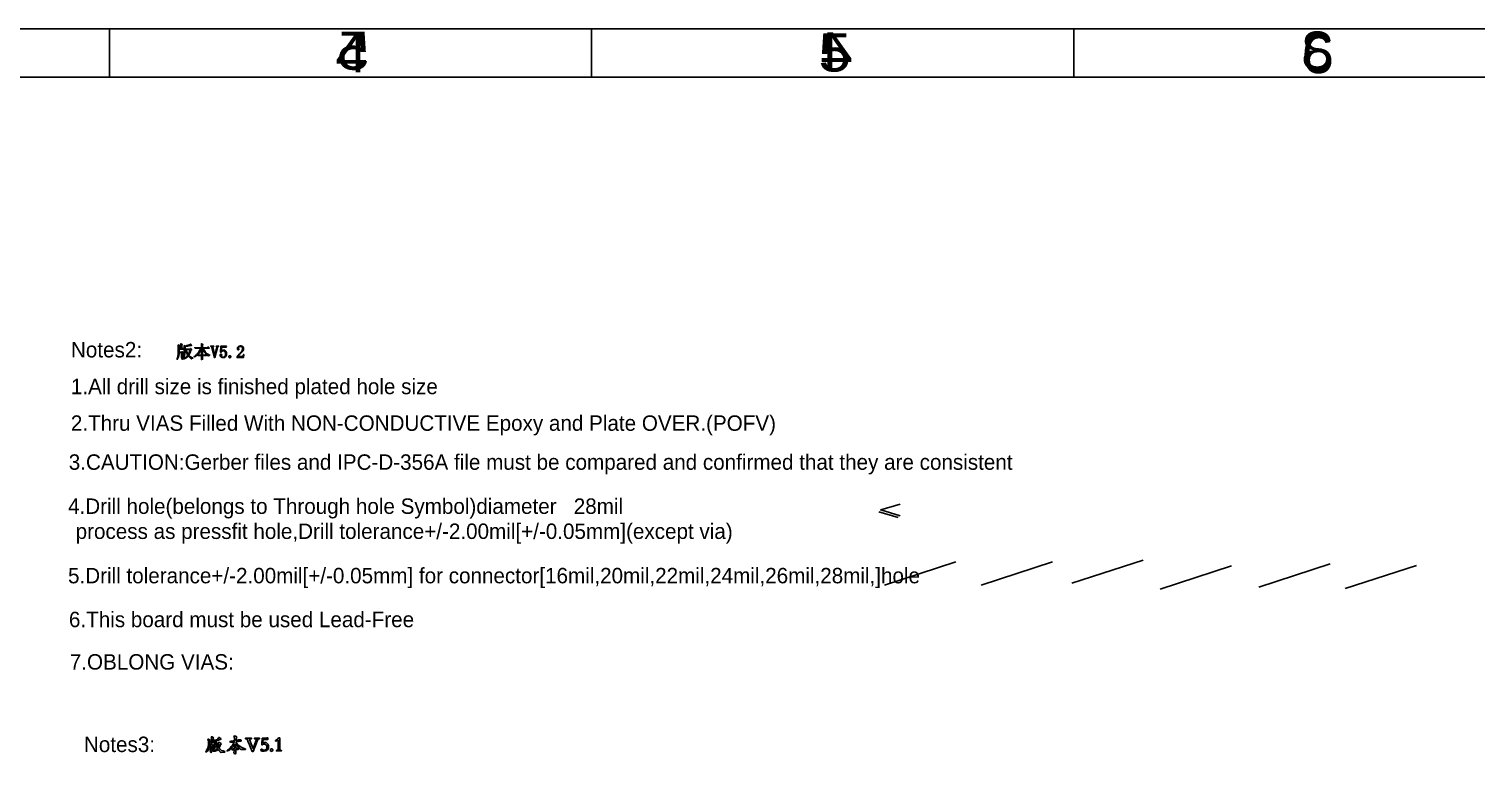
# Model space of a CAD drawing. Extents: x -61 to 349, y -42 to 245.
# Drawn here: x 85.5 to 235.6, y 168.4 to 244.8 of the extents above; entities that cross this region are included whole.
import ezdxf

# ---------------------------------------------------------------- set-up
doc = ezdxf.new("R2010")
doc.units = 0
doc.layers.add('BOARD_GEOMETRY_DIMENSION', color=2, linetype='CONTINUOUS')
doc.layers.add('BOARD_GEOMETRY_SILKSCREEN_B', color=1, linetype='CONTINUOUS')

msp = doc.modelspace()

# ---------------------------------------------------------------- linework, layer by layer
at = {"layer": 'BOARD_GEOMETRY_DIMENSION'}
for points in [[(-61.1124, -42.1894), (-61.1124, 244.810534), (348.887542, 244.810534), (348.887542, -42.1894)], [(101.287834, 211.62772), (101.10724, 211.62772), (101.10724, 211.926424), (101.162866, 211.975192), (101.009958, 212.051392), (101.011228, 212.021674), (101.012498, 211.988146), (101.013768, 211.950554), (101.015038, 211.909152), (101.016054, 211.86394), (101.01707, 211.814664), (101.018086, 211.761832), (101.018848, 211.704682), (101.01961, 211.643976), (101.020372, 211.579206), (101.02088, 211.513674), (101.020626, 211.450682), (101.019864, 211.389722), (101.018594, 211.331302), (101.016816, 211.275422), (101.01453, 211.221574), (101.011736, 211.170266), (101.00818, 211.121244), (101.004116, 211.074762), (100.999544, 211.030566), (100.993956, 210.987132), (100.987098, 210.942682), (100.97897, 210.89747), (100.969572, 210.851496), (100.95865, 210.80476), (100.946712, 210.757262), (100.93325, 210.708748), (100.918518, 210.659472), (100.902262, 210.60918), (100.88499, 210.558126), (100.912676, 210.54441), (100.94722, 210.60156), (100.978208, 210.661504), (101.006148, 210.72475), (101.030532, 210.791044), (101.051614, 210.860386), (101.069394, 210.932776), (101.083872, 211.008214), (101.095048, 211.0867), (101.102668, 211.168234), (101.10724, 211.252816), (101.357176, 211.252816), (101.357176, 210.669378), (101.454458, 210.717892), (101.453188, 210.746594), (101.451918, 210.779868), (101.450902, 210.817714), (101.449886, 210.860132), (101.449124, 210.907122), (101.448616, 210.958938), (101.448108, 211.015072), (101.447854, 211.075778), (101.4476, 211.141056), (101.4476, 211.21116), (101.510084, 211.252816), (101.412802, 211.350098), (101.350318, 211.287614), (101.10724, 211.287614), (101.10724, 211.593176), (101.607366, 211.593176), (101.502972, 211.697316), (101.43363, 211.62772), (101.371146, 211.62772), (101.371146, 212.051392), (101.426772, 212.10016), (101.280722, 212.169502), (101.282246, 212.138006), (101.283262, 212.101176), (101.284278, 212.05952), (101.285294, 212.012784), (101.286056, 211.961222), (101.286564, 211.90458), (101.287072, 211.842858), (101.28758, 211.776056), (101.28758, 211.704428)], [(102.3366, 211.544408), (102.4128, 211.579206), (102.30866, 211.690204), (102.239318, 211.620862), (101.732334, 211.620862), (101.732334, 211.891626), (101.817424, 211.906358), (101.895402, 211.919566), (101.96576, 211.931758), (102.029006, 211.942426), (102.084632, 211.95157), (102.133146, 211.959698), (102.174294, 211.966302), (102.207822, 211.971636), (102.234238, 211.9757), (102.253288, 211.978494), (102.268274, 211.980526), (102.28326, 211.982304), (102.297738, 211.983828), (102.311962, 211.985098), (102.326186, 211.986368), (102.339902, 211.987384), (102.353364, 211.988146), (102.366572, 211.988654), (102.379526, 211.988908), (102.391972, 211.988908), (102.294944, 212.127846), (102.26802, 212.107272), (102.234492, 212.086698), (102.194614, 212.066632), (102.148132, 212.04682), (102.095046, 212.027262), (102.03561, 212.007958), (101.96957, 211.988908), (101.896926, 211.970112), (101.817932, 211.95157), (101.732334, 211.933282), (101.635052, 211.98205), (101.636322, 211.93506), (101.637592, 211.888324), (101.638608, 211.841842), (101.63937, 211.795868), (101.640132, 211.750148), (101.640894, 211.704936), (101.641402, 211.659978), (101.641656, 211.615274), (101.64191, 211.571078), (101.64191, 211.527136), (101.641402, 211.48294), (101.640132, 211.437728), (101.637592, 211.391754), (101.63429, 211.344764), (101.629718, 211.297012), (101.624384, 211.248244), (101.618034, 211.198714), (101.610922, 211.148168), (101.60254, 211.09686), (101.593396, 211.044282), (101.582728, 210.992212), (101.570028, 210.940904), (101.55555, 210.890358), (101.538786, 210.841082), (101.520498, 210.792568), (101.499924, 210.745324), (101.477572, 210.698842), (101.453442, 210.653122), (101.427026, 210.608672), (101.398832, 210.565238), (101.41966, 210.54441), (101.479096, 210.612228), (101.532182, 210.688174), (101.579172, 210.772248), (101.619812, 210.86445), (101.654102, 210.964526), (101.682296, 211.07273), (101.70414, 211.189062), (101.719888, 211.313268), (101.729032, 211.445602), (101.732334, 211.586064), (101.815646, 211.586064), (101.82606, 211.508848), (101.838506, 211.435188), (101.852222, 211.365592), (101.867716, 211.299552), (101.884988, 211.237068), (101.904038, 211.178648), (101.924612, 211.123784), (101.94671, 211.07273), (101.970586, 211.025486), (101.99624, 210.981798), (101.95814, 210.93557), (101.919024, 210.89112), (101.878638, 210.848448), (101.837236, 210.807554), (101.794818, 210.768438), (101.75113, 210.7311), (101.706426, 210.69554), (101.660706, 210.661758), (101.613716, 210.630008), (101.565456, 210.599782), (101.572568, 210.572096), (101.627432, 210.595464), (101.680518, 210.621372), (101.732334, 210.649312), (101.782626, 210.680046), (101.83114, 210.712812), (101.878384, 210.747864), (101.924104, 210.785456), (101.968046, 210.825588), (102.010718, 210.867752), (102.051866, 210.912456), (102.08387, 210.873086), (102.115874, 210.835494), (102.148132, 210.79968), (102.180644, 210.765644), (102.213156, 210.73364), (102.245922, 210.70316), (102.278688, 210.674712), (102.311708, 210.648042), (102.344982, 210.62315), (102.378256, 210.599782), (102.389686, 210.61553), (102.401624, 210.629246), (102.41407, 210.641184), (102.427024, 210.65109), (102.44074, 210.658964), (102.454964, 210.664806), (102.469696, 210.66887), (102.484936, 210.670902), (102.500684, 210.671156), (102.517194, 210.669378), (102.517194, 210.697064), (102.471728, 210.713828), (102.427024, 210.732878), (102.383336, 210.754976), (102.34041, 210.77936), (102.298246, 210.806538), (102.257098, 210.836256), (102.216712, 210.868768), (102.177088, 210.90382), (102.138226, 210.941666), (102.10038, 210.981798), (102.127812, 211.020152), (102.154228, 211.062316), (102.179882, 211.10829), (102.204774, 211.158582), (102.228904, 211.212938), (102.252018, 211.271104), (102.27437, 211.333334), (102.29596, 211.399628), (102.316534, 211.469986)], [(103.531162, 210.954112), (103.947722, 210.954112), (103.829866, 211.072222), (103.7463, 210.98891), (103.531162, 210.98891), (103.531162, 211.725002), (103.565706, 211.725002), (103.59644, 211.622894), (103.632762, 211.525104), (103.674672, 211.431378), (103.722424, 211.341716), (103.776018, 211.256118), (103.834946, 211.175092), (103.899716, 211.097876), (103.970328, 211.024978), (104.046528, 210.956144), (104.128316, 210.891628), (104.13873, 210.906106), (104.15016, 210.91906), (104.162606, 210.93049), (104.176068, 210.940396), (104.1908, 210.949032), (104.206802, 210.95589), (104.223566, 210.961224), (104.241854, 210.965034), (104.260904, 210.96732), (104.281224, 210.968082), (104.281224, 210.98891), (104.191816, 211.026248), (104.107234, 211.071714), (104.027478, 211.125054), (103.952294, 211.186776), (103.881936, 211.256118), (103.81615, 211.333842), (103.75519, 211.419694), (103.698802, 211.51342), (103.64724, 211.615274), (103.600504, 211.725002), (104.239568, 211.725002), (104.107488, 211.857082), (104.010206, 211.7598), (103.531162, 211.7598), (103.531162, 212.044534), (103.579676, 212.10016), (103.41991, 212.169502), (103.42118, 212.12556), (103.42245, 212.082126), (103.423466, 212.0392), (103.424482, 211.99729), (103.425244, 211.955888), (103.425752, 211.915248), (103.42626, 211.87537), (103.426768, 211.836254), (103.426768, 211.797646), (103.427022, 211.7598), (102.725474, 211.7598), (102.7811, 211.704174), (102.793546, 211.708238), (102.8065, 211.711794), (102.819708, 211.714842), (102.83317, 211.717636), (102.846886, 211.719922), (102.86111, 211.7217), (102.875334, 211.723224), (102.889812, 211.72424), (102.904798, 211.724748), (102.919784, 211.725002), (103.364284, 211.725002), (103.313738, 211.610956), (103.25862, 211.502498), (103.199184, 211.399374), (103.13543, 211.301584), (103.067612, 211.209382), (102.995222, 211.122514), (102.918514, 211.04098), (102.837742, 210.965034), (102.752398, 210.894422), (102.66299, 210.829144), (102.669848, 210.801204), (102.766114, 210.85556), (102.858062, 210.915504), (102.945184, 210.981036), (103.027734, 211.05241), (103.105712, 211.129372), (103.179118, 211.212176), (103.247952, 211.300568), (103.312214, 211.394802), (103.371904, 211.494624), (103.427022, 211.600034), (103.427022, 210.98891), (103.017066, 210.98891), (103.072692, 210.933284), (103.135176, 210.954112), (103.427022, 210.954112), (103.426768, 210.927188), (103.426768, 210.896962), (103.42626, 210.862926), (103.425752, 210.825334), (103.425244, 210.783932), (103.424482, 210.738974), (103.423466, 210.690714), (103.42245, 210.638644), (103.42118, 210.582764), (103.41991, 210.523582), (103.53802, 210.565238), (103.53675, 210.592924), (103.53548, 210.622896), (103.534464, 210.655662), (103.533702, 210.690714), (103.53294, 210.728306), (103.532178, 210.768438), (103.53167, 210.81111), (103.531416, 210.856322), (103.531162, 210.904074)], [(104.954832, 211.884768), (104.954832, 211.926424), (105.205022, 211.926424), (105.205022, 211.884768), (105.177082, 211.884768), (105.171494, 211.884514), (105.16616, 211.884006), (105.160826, 211.88299), (105.155492, 211.881466), (105.150158, 211.879688), (105.145078, 211.877402), (105.139998, 211.874608), (105.134918, 211.87156), (105.129838, 211.868004), (105.125012, 211.86394), (105.120186, 211.859368), (105.115868, 211.854288), (105.111296, 211.848446), (105.107232, 211.841842), (105.103422, 211.834476), (105.099612, 211.826348), (105.096056, 211.817712), (105.092754, 211.808314), (105.089706, 211.798408), (105.086912, 211.787486), (104.802178, 210.73872), (104.760522, 210.73872), (104.503474, 211.787486), (104.50195, 211.797138), (104.500172, 211.806028), (104.498394, 211.814664), (104.496108, 211.822538), (104.493822, 211.830158), (104.491282, 211.83727), (104.488488, 211.84362), (104.485694, 211.849716), (104.482392, 211.855304), (104.47909, 211.860384), (104.475534, 211.86521), (104.47147, 211.869274), (104.467152, 211.87283), (104.46258, 211.876132), (104.4575, 211.878672), (104.452166, 211.880958), (104.446324, 211.882482), (104.440228, 211.883752), (104.433878, 211.884514), (104.42702, 211.884768), (104.392222, 211.884768), (104.392222, 211.926424), (104.690926, 211.926424), (104.690926, 211.884768), (104.66324, 211.884768), (104.656382, 211.884514), (104.650286, 211.884006), (104.644444, 211.88299), (104.639364, 211.881466), (104.634538, 211.879688), (104.63022, 211.877402), (104.62641, 211.874608), (104.623108, 211.87156), (104.620314, 211.868004), (104.618028, 211.86394), (104.61625, 211.859622), (104.614472, 211.85505), (104.613456, 211.850224), (104.61244, 211.845144), (104.611932, 211.839556), (104.611678, 211.833968), (104.611932, 211.827872), (104.61244, 211.821776), (104.613456, 211.815172), (104.614472, 211.808314), (104.809036, 210.995768), (104.823006, 210.995768), (105.031286, 211.787486), (105.033826, 211.797138), (105.035604, 211.806028), (105.037128, 211.814664), (105.03789, 211.822538), (105.038144, 211.830158), (105.03789, 211.83727), (105.037128, 211.84362), (105.035604, 211.849716), (105.033826, 211.855304), (105.031286, 211.860384), (105.028238, 211.86521), (105.024682, 211.869274), (105.020364, 211.87283), (105.015792, 211.876132), (105.010458, 211.878672), (105.004616, 211.880958), (104.998266, 211.882482), (104.991408, 211.883752), (104.983788, 211.884514), (104.97566, 211.884768)], [(105.732834, 211.502752), (105.758742, 211.501736), (105.783634, 211.498688), (105.80751, 211.493862), (105.830624, 211.48675), (105.852468, 211.477606), (105.87355, 211.46643), (105.893616, 211.453476), (105.912666, 211.438236), (105.930954, 211.421218), (105.947972, 211.402168), (105.963974, 211.38134), (105.978198, 211.359242), (105.990644, 211.33562), (106.001312, 211.310982), (106.010456, 211.28482), (106.018076, 211.257388), (106.023918, 211.228686), (106.027982, 211.198714), (106.030522, 211.167472), (106.031284, 211.134706), (106.030522, 211.097876), (106.027982, 211.062824), (106.023664, 211.029042), (106.017568, 210.996784), (106.009694, 210.966304), (106.000042, 210.937094), (105.988866, 210.909662), (105.975912, 210.8835), (105.96118, 210.859116), (105.94467, 210.836002), (105.926382, 210.81492), (105.906062, 210.796124), (105.883964, 210.77936), (105.860088, 210.764882), (105.834434, 210.75269), (105.806748, 210.742784), (105.77703, 210.73491), (105.745788, 210.729322), (105.71226, 210.72602), (105.677208, 210.725004), (105.65257, 210.725766), (105.628186, 210.727798), (105.604564, 210.731608), (105.581704, 210.736688), (105.559098, 210.743038), (105.537254, 210.751166), (105.515664, 210.760564), (105.494836, 210.771486), (105.47477, 210.783932), (105.454958, 210.797902), (105.436416, 210.812634), (105.419906, 210.828382), (105.405428, 210.844384), (105.392728, 210.861148), (105.38206, 210.878674), (105.37317, 210.896708), (105.366566, 210.91525), (105.361486, 210.934554), (105.358692, 210.954366), (105.357676, 210.97494), (105.35793, 210.983068), (105.358692, 210.991196), (105.359962, 210.99907), (105.361486, 211.00669), (105.363772, 211.014056), (105.366566, 211.021168), (105.369614, 211.02828), (105.37317, 211.034884), (105.377488, 211.041488), (105.38206, 211.047838), (105.38714, 211.053934), (105.392474, 211.059014), (105.398062, 211.06384), (105.404158, 211.067904), (105.410762, 211.071206), (105.417366, 211.074254), (105.424478, 211.076286), (105.432098, 211.07781), (105.439718, 211.078826), (105.4481, 211.07908), (105.455974, 211.078826), (105.463594, 211.078064), (105.470452, 211.07654), (105.476802, 211.074762), (105.482644, 211.072222), (105.487978, 211.069174), (105.492804, 211.065618), (105.496868, 211.0613), (105.500424, 211.056728), (105.503472, 211.051394), (105.506266, 211.045806), (105.508552, 211.040472), (105.510584, 211.035392), (105.512362, 211.030312), (105.513886, 211.025232), (105.515156, 211.020406), (105.516172, 211.015834), (105.516934, 211.011262), (105.517442, 211.006944), (105.517442, 211.002626), (105.517188, 210.994498), (105.51668, 210.986878), (105.515664, 210.979258), (105.51414, 210.972146), (105.512362, 210.965288), (105.510076, 210.958938), (105.507282, 210.952842), (105.504234, 210.947254), (105.500678, 210.941666), (105.496614, 210.93684), (105.49255, 210.93176), (105.489248, 210.926934), (105.485946, 210.921854), (105.483406, 210.916774), (105.48112, 210.911694), (105.479088, 210.90636), (105.477564, 210.901026), (105.476548, 210.895692), (105.47604, 210.890104), (105.475786, 210.88477), (105.476548, 210.873848), (105.478326, 210.863434), (105.481628, 210.853782), (105.486454, 210.844638), (105.492296, 210.836002), (105.499662, 210.827874), (105.508044, 210.820508), (105.51795, 210.81365), (105.529126, 210.807046), (105.541826, 210.801204), (105.555034, 210.796124), (105.568496, 210.791298), (105.582212, 210.787234), (105.596182, 210.783424), (105.610406, 210.780376), (105.62463, 210.77809), (105.639362, 210.776058), (105.654094, 210.774534), (105.66908, 210.773772), (105.684066, 210.773518), (105.70591, 210.774534), (105.726484, 210.777074), (105.746042, 210.781646), (105.764584, 210.787996), (105.782364, 210.796124), (105.79862, 210.80603), (105.814114, 210.817714), (105.828592, 210.83143), (105.842054, 210.84667), (105.854246, 210.863942), (105.865422, 210.882738), (105.875582, 210.903058), (105.884472, 210.924902), (105.892092, 210.94827), (105.898696, 210.973162), (105.903776, 210.999578), (105.908094, 211.027772), (105.910888, 211.057236), (105.912666, 211.088224), (105.913428, 211.120736), (105.91292, 211.148168), (105.911142, 211.17433), (105.908602, 211.199476), (105.905046, 211.223606), (105.90022, 211.24672), (105.894632, 211.268818), (105.887774, 211.289646), (105.8799, 211.309712), (105.871264, 211.328762), (105.861358, 211.346542), (105.850436, 211.363052), (105.838244, 211.377784), (105.82529, 211.390738), (105.81132, 211.402168), (105.79608, 211.411566), (105.780078, 211.41944), (105.762806, 211.425536), (105.744518, 211.429854), (105.725214, 211.432394), (105.704894, 211.43341), (105.689908, 211.433156), (105.675176, 211.43214), (105.660952, 211.43087), (105.647236, 211.428838), (105.633774, 211.426298), (105.62082, 211.42325), (105.60812, 211.419694), (105.596182, 211.41563), (105.584244, 211.410804), (105.573068, 211.40547), (105.561892, 211.399374), (105.55097, 211.392008), (105.540302, 211.383372), (105.529634, 211.373466), (105.51922, 211.362036), (105.508806, 211.349844), (105.498646, 211.336128), (105.488486, 211.321142), (105.47858, 211.304886), (105.468928, 211.287614), (105.406444, 211.294472), (105.440988, 211.926424), (106.010456, 211.926424), (105.989628, 211.822284), (105.489756, 211.822284), (105.461816, 211.363814), (105.475786, 211.38261), (105.489502, 211.399628), (105.503218, 211.415376), (105.516934, 211.429346), (105.530396, 211.442046), (105.544112, 211.452968), (105.55732, 211.46262), (105.570782, 211.470494), (105.58399, 211.477098), (105.597452, 211.481924), (105.61066, 211.485988), (105.623868, 211.489544), (105.63733, 211.492592), (105.650792, 211.495386), (105.664254, 211.497672), (105.677716, 211.49945), (105.691432, 211.500974), (105.705148, 211.50199), (105.718864, 211.502498)], [(107.677458, 211.634832), (107.67695, 211.659216), (107.675172, 211.68233), (107.672378, 211.704428), (107.668568, 211.725256), (107.663488, 211.745068), (107.657392, 211.76361), (107.65028, 211.780882), (107.641898, 211.796884), (107.6325, 211.81187), (107.621832, 211.82584), (107.610148, 211.838286), (107.597448, 211.849462), (107.583478, 211.859368), (107.568492, 211.868004), (107.55249, 211.875116), (107.535218, 211.881212), (107.51693, 211.885784), (107.497372, 211.889086), (107.476798, 211.891118), (107.455208, 211.891626), (107.438698, 211.891372), (107.42295, 211.889848), (107.407456, 211.887562), (107.39247, 211.884514), (107.377992, 211.88045), (107.364022, 211.87537), (107.350306, 211.869528), (107.337352, 211.862924), (107.324906, 211.85505), (107.312714, 211.846668), (107.301538, 211.83727), (107.291632, 211.827618), (107.282742, 211.817204), (107.275122, 211.806536), (107.268518, 211.79536), (107.263184, 211.783676), (107.25912, 211.771484), (107.256072, 211.758784), (107.254294, 211.745576), (107.253786, 211.732114), (107.25404, 211.723732), (107.254802, 211.715858), (107.256072, 211.708238), (107.257596, 211.700872), (107.259882, 211.69376), (107.262422, 211.686902), (107.265724, 211.680552), (107.26928, 211.674202), (107.273598, 211.66836), (107.27817, 211.662518), (107.282742, 211.65693), (107.286806, 211.651342), (107.290616, 211.645754), (107.293664, 211.64042), (107.296204, 211.634832), (107.29849, 211.629244), (107.300268, 211.623656), (107.301538, 211.618068), (107.302046, 211.61248), (107.3023, 211.606892), (107.3023, 211.600288), (107.301792, 211.593684), (107.300776, 211.587588), (107.299506, 211.582), (107.297982, 211.576666), (107.296204, 211.571586), (107.293918, 211.56676), (107.291378, 211.562442), (107.28833, 211.558632), (107.285028, 211.554822), (107.281472, 211.55152), (107.277408, 211.548726), (107.27309, 211.545932), (107.268264, 211.5439), (107.263438, 211.541868), (107.25785, 211.540344), (107.252262, 211.539074), (107.246166, 211.538312), (107.239816, 211.537804), (107.232958, 211.53755), (107.22483, 211.537804), (107.216956, 211.538566), (107.20959, 211.539836), (107.202478, 211.54136), (107.19562, 211.543646), (107.18927, 211.546186), (107.183174, 211.549488), (107.177332, 211.553044), (107.171998, 211.557108), (107.166918, 211.561934), (107.162346, 211.567014), (107.158282, 211.572856), (107.154472, 211.579206), (107.151424, 211.586318), (107.14863, 211.593938), (107.146598, 211.60232), (107.14482, 211.61121), (107.14355, 211.620608), (107.142788, 211.631022), (107.142788, 211.64169), (107.143804, 211.670138), (107.146852, 211.697316), (107.151932, 211.72297), (107.159298, 211.747354), (107.168696, 211.770214), (107.180126, 211.791804), (107.193588, 211.81187), (107.209336, 211.830666), (107.227116, 211.847938), (107.246928, 211.86394), (107.267756, 211.878418), (107.289092, 211.891372), (107.310682, 211.902802), (107.332526, 211.912962), (107.35437, 211.921344), (107.376976, 211.928202), (107.399582, 211.933536), (107.422442, 211.937346), (107.445556, 211.939632), (107.469178, 211.940394), (107.501436, 211.939632), (107.53217, 211.937092), (107.56138, 211.932774), (107.588558, 211.926932), (107.613958, 211.919566), (107.637834, 211.910422), (107.659932, 211.8995), (107.680252, 211.887054), (107.698794, 211.87283), (107.715558, 211.857082), (107.730798, 211.83981), (107.744514, 211.82203), (107.756452, 211.803234), (107.766866, 211.783676), (107.775502, 211.763356), (107.782868, 211.74202), (107.788456, 211.719922), (107.792266, 211.697062), (107.794806, 211.673186), (107.795568, 211.648548), (107.79506, 211.632038), (107.794044, 211.615274), (107.792012, 211.598764), (107.789472, 211.582), (107.785916, 211.565236), (107.781852, 211.548726), (107.776772, 211.531962), (107.771184, 211.515198), (107.76458, 211.498688), (107.757214, 211.481924), (107.74934, 211.465414), (107.740196, 211.448904), (107.73029, 211.432648), (107.719622, 211.416392), (107.707938, 211.40039), (107.695238, 211.384388), (107.681776, 211.36864), (107.667298, 211.353146), (107.652058, 211.337652), (107.635802, 211.322158), (107.596432, 211.284058), (107.55884, 211.247228), (107.52328, 211.212176), (107.489752, 211.178394), (107.457748, 211.145882), (107.427776, 211.115148), (107.399836, 211.085684), (107.37342, 211.057744), (107.34929, 211.031328), (107.326684, 211.006182), (107.30611, 210.982814), (107.28706, 210.960716), (107.270042, 210.940396), (107.254548, 210.921854), (107.240832, 210.904582), (107.228894, 210.889088), (107.21848, 210.875118), (107.210098, 210.862926), (107.20324, 210.852004), (107.19816, 210.843114), (107.608116, 210.843114), (107.620308, 210.843368), (107.632246, 210.844892), (107.643676, 210.847432), (107.654598, 210.850734), (107.665266, 210.855052), (107.675426, 210.860386), (107.685332, 210.866736), (107.69473, 210.874102), (107.70362, 210.882484), (107.712256, 210.891628), (107.72013, 210.901788), (107.72775, 210.912964), (107.734608, 210.925156), (107.740958, 210.938364), (107.7468, 210.952334), (107.752134, 210.967574), (107.75696, 210.983576), (107.761024, 211.000594), (107.76458, 211.018628), (107.767628, 211.037424), (107.809284, 211.037424), (107.767628, 210.73872), (107.121706, 210.73872), (107.121706, 210.829144), (107.129326, 210.841844), (107.137454, 210.85556), (107.146598, 210.869784), (107.156758, 210.88477), (107.167934, 210.900264), (107.179872, 210.91652), (107.192572, 210.933538), (107.206288, 210.951318), (107.22102, 210.96986), (107.236514, 210.98891), (107.253024, 211.008722), (107.27055, 211.029042), (107.289092, 211.050378), (107.30865, 211.072222), (107.329224, 211.094828), (107.351068, 211.117942), (107.373674, 211.142072), (107.39755, 211.16671), (107.422442, 211.19211), (107.44835, 211.218018), (107.47121, 211.24164), (107.493054, 211.264754), (107.513374, 211.287614), (107.532678, 211.31022), (107.550712, 211.332572), (107.567476, 211.35467), (107.58297, 211.376514), (107.597194, 211.398104), (107.610148, 211.41944), (107.621832, 211.440268), (107.6325, 211.461096), (107.641898, 211.481416), (107.65028, 211.501482), (107.657392, 211.521294), (107.663488, 211.541106), (107.668568, 211.56041), (107.672378, 211.57946), (107.675172, 211.598002), (107.67695, 211.616544)], [(101.850444, 211.586064), (102.246176, 211.586064), (102.230428, 211.523326), (102.213664, 211.462874), (102.195884, 211.404454), (102.177342, 211.34832), (102.157784, 211.294472), (102.136956, 211.242656), (102.115366, 211.19338), (102.09276, 211.146136), (102.069392, 211.101178), (102.044754, 211.058252), (102.02164, 211.093558), (101.999288, 211.132674), (101.977698, 211.175854), (101.957124, 211.222844), (101.937058, 211.273644), (101.918008, 211.328254), (101.899974, 211.386928), (101.882448, 211.449412), (101.865938, 211.51596)], [(106.364786, 210.717892), (106.356658, 210.718146), (106.34853, 210.719162), (106.340656, 210.720432), (106.333036, 210.722464), (106.32567, 210.725004), (106.318558, 210.728052), (106.311446, 210.731608), (106.304842, 210.735672), (106.298238, 210.740498), (106.291888, 210.745832), (106.286046, 210.75142), (106.280712, 210.75777), (106.275886, 210.764374), (106.271822, 210.771232), (106.26852, 210.778852), (106.265726, 210.786726), (106.26344, 210.794854), (106.261916, 210.80349), (106.2609, 210.812634), (106.260646, 210.822286), (106.2609, 210.831684), (106.261916, 210.840828), (106.26344, 210.849464), (106.265726, 210.857846), (106.26852, 210.865466), (106.271822, 210.873086), (106.275886, 210.879944), (106.280712, 210.886548), (106.286046, 210.892898), (106.291888, 210.898486), (106.298238, 210.90382), (106.304842, 210.908646), (106.311446, 210.91271), (106.318558, 210.916266), (106.32567, 210.919314), (106.333036, 210.921854), (106.340656, 210.923886), (106.34853, 210.925156), (106.356658, 210.926172), (106.364786, 210.926426), (106.372914, 210.925918), (106.381042, 210.925156), (106.388916, 210.923632), (106.396536, 210.921346), (106.403902, 210.918552), (106.411014, 210.914996), (106.418126, 210.910932), (106.42473, 210.90636), (106.431334, 210.901026), (106.437684, 210.895184), (106.443526, 210.888834), (106.44886, 210.88223), (106.453686, 210.875372), (106.45775, 210.868514), (106.461052, 210.861148), (106.463846, 210.853782), (106.466132, 210.846162), (106.467656, 210.838288), (106.468672, 210.830414), (106.468926, 210.822286), (106.468672, 210.812634), (106.467656, 210.80349), (106.466132, 210.794854), (106.463846, 210.786726), (106.461052, 210.778852), (106.45775, 210.771232), (106.453686, 210.764374), (106.44886, 210.75777), (106.443526, 210.75142), (106.437684, 210.745832), (106.431334, 210.740498), (106.42473, 210.735672), (106.418126, 210.731608), (106.411014, 210.728052), (106.403902, 210.725004), (106.396536, 210.722464), (106.388916, 210.720432), (106.381042, 210.719162), (106.372914, 210.718146)], [(104.456738, 171.330874), (104.47655, 171.236386), (104.469946, 171.071286), (104.465628, 170.908726), (104.448102, 170.893486), (104.437942, 170.886882), (104.430068, 170.88358), (104.42067, 170.87977), (104.410256, 170.876214), (104.398572, 170.872658), (104.386126, 170.869102), (104.373172, 170.8658), (104.360218, 170.862752), (104.287574, 170.847258), (104.303068, 170.956986), (104.316276, 171.064682), (104.25684, 171.111164), (104.195372, 171.159678), (104.091994, 171.159678), (104.091994, 171.144184), (104.094026, 171.131992), (104.096566, 171.122594), (104.099868, 171.111418), (104.103932, 171.098972), (104.108504, 171.085002), (104.113584, 171.07027), (104.119172, 171.054522), (104.125014, 171.03852), (104.155748, 170.950382), (104.15778, 170.796712), (104.15778, 170.642788), (104.135936, 170.512994), (104.126792, 170.461178), (104.121204, 170.432476), (104.115108, 170.40352), (104.108758, 170.374056), (104.102154, 170.345608), (104.09555, 170.318176), (104.0892, 170.293284), (104.083104, 170.271186), (104.050084, 170.158918), (103.960168, 170.011598), (103.929434, 169.959274), (103.915718, 169.935906), (103.903526, 169.914316), (103.892858, 169.895266), (103.884222, 169.87901), (103.877618, 169.866564), (103.873554, 169.857674), (103.87203, 169.853102), (103.87457, 169.848022), (103.877618, 169.84599), (103.881428, 169.844212), (103.886254, 169.842688), (103.891588, 169.841418), (103.897938, 169.840656), (103.904542, 169.840148), (103.951278, 169.840148), (104.041448, 169.934382), (104.13365, 170.026584), (104.177592, 170.128184), (104.194864, 170.170094), (104.203754, 170.194224), (104.212644, 170.21937), (104.22128, 170.245278), (104.229408, 170.270678), (104.23652, 170.296078), (104.24287, 170.3197), (104.24795, 170.34129), (104.27208, 170.45559), (104.406192, 170.45559), (104.392984, 170.297348), (104.387142, 170.235372), (104.383332, 170.202606), (104.379014, 170.170094), (104.374188, 170.13809), (104.369108, 170.107864), (104.364028, 170.07967), (104.358694, 170.054778), (104.353614, 170.033188), (104.324912, 169.927778), (104.34701, 169.868596), (104.366822, 169.806874), (104.406192, 169.800524), (104.44353, 169.79138), (104.474518, 169.86631), (104.505252, 169.938954), (104.57561, 169.969688), (104.645968, 169.99839), (104.718358, 170.101768), (104.793034, 170.20286), (104.841548, 170.35018), (104.887776, 170.499786), (104.907334, 170.488864), (104.91851, 170.476164), (104.927146, 170.464226), (104.937814, 170.448986), (104.950006, 170.43146), (104.963214, 170.411394), (104.977184, 170.38955), (104.991662, 170.365674), (105.006394, 170.34129), (105.087674, 170.207178), (105.004108, 170.134788), (104.91851, 170.064176), (104.791002, 170.002708), (104.663494, 169.940986), (104.663494, 169.90568), (104.834944, 169.90568), (105.006394, 169.991786), (105.066338, 170.022012), (105.093516, 170.035474), (105.117646, 170.047158), (105.138728, 170.057318), (105.156, 170.065446), (105.168954, 170.071288), (105.177082, 170.07459), (105.18013, 170.075352), (105.18648, 170.066462), (105.193084, 170.057064), (105.20172, 170.044872), (105.212134, 170.030394), (105.224072, 170.013376), (105.237534, 169.995088), (105.252266, 169.975276), (105.268014, 169.954448), (105.35158, 169.835576), (105.40873, 169.813478), (105.46588, 169.79138), (105.648252, 169.806874), (105.828592, 169.822368), (105.828592, 169.879518), (105.670096, 169.943272), (105.511854, 170.004994), (105.384346, 170.09745), (105.339896, 170.130978), (105.320084, 170.146726), (105.302304, 170.16095), (105.287064, 170.17365), (105.274364, 170.184318), (105.264966, 170.192954), (105.259124, 170.199304), (105.257092, 170.20286), (105.271824, 170.251882), (105.288334, 170.297094), (105.308654, 170.35018), (105.331514, 170.408092), (105.35539, 170.466512), (105.378504, 170.521884), (105.39984, 170.56989), (105.417366, 170.607482), (105.463594, 170.704256), (105.402126, 170.754802), (105.34269, 170.80738), (105.199688, 170.80738), (105.18013, 170.787822), (105.164636, 170.778678), (105.152444, 170.77309), (105.137712, 170.766994), (105.120694, 170.76039), (105.102152, 170.753278), (105.082086, 170.746674), (105.061004, 170.739562), (105.039414, 170.732958), (104.920542, 170.697652), (104.936036, 170.82516), (104.942386, 170.86961), (104.945942, 170.889676), (104.949498, 170.90898), (104.953308, 170.925744), (104.956864, 170.940222), (104.96042, 170.951652), (104.963722, 170.959526), (104.96677, 170.963844), (105.018078, 170.990006), (105.0671, 171.012104), (105.125774, 171.037504), (105.189274, 171.064174), (105.25252, 171.090844), (105.311194, 171.114466), (105.36047, 171.13377), (105.395522, 171.14647), (105.434892, 171.159678), (105.428542, 171.197016), (105.421938, 171.234354), (105.347008, 171.2849), (105.272332, 171.335446), (105.191052, 171.335446), (105.17124, 171.287186), (105.148888, 171.247562), (105.131616, 171.225464), (105.111042, 171.202096), (105.08742, 171.178474), (105.061258, 171.154598), (105.033318, 171.130976), (105.003854, 171.10837), (104.973374, 171.08678), (104.91851, 171.049696), (104.834944, 171.062904), (104.753664, 171.075858), (104.766872, 170.93311), (104.78008, 170.790108), (104.742488, 170.57878), (104.703118, 170.369992), (104.630474, 170.218354), (104.603804, 170.164252), (104.59085, 170.13936), (104.57815, 170.116246), (104.566466, 170.095926), (104.555798, 170.078908), (104.546654, 170.065192), (104.539288, 170.055794), (104.5337, 170.051222), (104.50957, 170.035474), (104.522778, 170.196256), (104.5337, 170.356784), (104.571038, 170.44035), (104.606344, 170.526202), (104.582214, 170.561254), (104.560116, 170.598846), (104.445816, 170.612054), (104.379776, 170.57878), (104.356154, 170.566588), (104.34447, 170.561), (104.333548, 170.556174), (104.323134, 170.551856), (104.314244, 170.548554), (104.30637, 170.546014), (104.300274, 170.543982), (104.296464, 170.543474), (104.278684, 170.543474), (104.285288, 170.651424), (104.294178, 170.757088), (104.44353, 170.783504), (104.499918, 170.793156), (104.527604, 170.79849), (104.55402, 170.803824), (104.578912, 170.809412), (104.601518, 170.814746), (104.62133, 170.82008), (104.63784, 170.82516), (104.650286, 170.829478), (104.707436, 170.851576), (104.707436, 170.939714), (104.597454, 170.939714), (104.597454, 170.961558), (104.59974, 170.980354), (104.60228, 170.99661), (104.605582, 171.016168), (104.609392, 171.038774), (104.614218, 171.064682), (104.619298, 171.092114), (104.624632, 171.12107), (104.630474, 171.150788), (104.66578, 171.313602), (104.650286, 171.337478), (104.625394, 171.359068), (104.604312, 171.371768), (104.579674, 171.384214), (104.553512, 171.396406), (104.527096, 171.407074), (104.502204, 171.41571), (104.48036, 171.421298), (104.463342, 171.423584), (104.436926, 171.423584)], [(106.802174, 171.442888), (106.807762, 171.41952), (106.811318, 171.404788), (106.815382, 171.388786), (106.819446, 171.371768), (106.824018, 171.353988), (106.828336, 171.336462), (106.832908, 171.31919), (106.83748, 171.302426), (106.845862, 171.265088), (106.849672, 171.244006), (106.852974, 171.221654), (106.855768, 171.198286), (106.858308, 171.175426), (106.860086, 171.15282), (106.861102, 171.130976), (106.86161, 171.111164), (106.86161, 171.007786), (106.74731, 170.985688), (106.699558, 170.977306), (106.672634, 170.97248), (106.644694, 170.967654), (106.616246, 170.962574), (106.588306, 170.958002), (106.561128, 170.953176), (106.535474, 170.94962), (106.512106, 170.946318), (106.393488, 170.928284), (106.384598, 170.902122), (106.375708, 170.87596), (106.454956, 170.860466), (106.531918, 170.847258), (106.672634, 170.856148), (106.81335, 170.864784), (106.769408, 170.774614), (106.682286, 170.62958), (106.626914, 170.551856), (106.565446, 170.472354), (106.498898, 170.392598), (106.428794, 170.314366), (106.35615, 170.238674), (106.28249, 170.1673), (106.20883, 170.101768), (106.160316, 170.060366), (106.138726, 170.041062), (106.119422, 170.023282), (106.102658, 170.007026), (106.089196, 169.993056), (106.078782, 169.981626), (106.072432, 169.97299), (106.0704, 169.967656), (106.0704, 169.949876), (106.103166, 169.949876), (106.122724, 169.953686), (106.136694, 169.958004), (106.152696, 169.963592), (106.17073, 169.970704), (106.190034, 169.978578), (106.210354, 169.987468), (106.231436, 169.99712), (106.252772, 170.00728), (106.367072, 170.066462), (106.538522, 170.231562), (106.707686, 170.398694), (106.78033, 170.508676), (106.850688, 170.62069), (106.857292, 170.521884), (106.8578, 170.479466), (106.857292, 170.455082), (106.85653, 170.429174), (106.85526, 170.402504), (106.853482, 170.376088), (106.85145, 170.349926), (106.84891, 170.32478), (106.846116, 170.30192), (106.82859, 170.181016), (106.679238, 170.161204), (106.531918, 170.143424), (106.531918, 170.123612), (106.534712, 170.1165), (106.53776, 170.111674), (106.542078, 170.107102), (106.547158, 170.101768), (106.553, 170.096688), (106.559604, 170.091608), (106.566462, 170.086274), (106.573574, 170.081956), (106.617516, 170.059858), (106.830876, 170.059858), (106.811064, 169.921174), (106.788966, 169.782744), (106.819954, 169.716958), (106.850688, 169.653204), (106.958384, 169.653204), (106.97591, 169.71899), (106.993436, 169.784776), (106.978196, 169.934382), (106.964988, 170.081956), (107.18927, 170.081956), (107.244134, 170.104054), (107.277154, 170.118024), (107.287822, 170.12539), (107.294934, 170.13301), (107.29849, 170.141646), (107.29849, 170.151552), (107.295188, 170.162982), (107.288838, 170.17619), (107.279186, 170.191684), (107.259374, 170.224958), (106.993436, 170.224958), (106.993436, 170.682412), (107.074716, 170.574462), (107.159806, 170.466258), (107.209844, 170.405298), (107.26166, 170.343576), (107.312968, 170.283886), (107.360974, 170.229276), (107.4039, 170.181778), (107.438952, 170.145202), (107.463844, 170.12158), (107.510072, 170.081956), (107.723178, 170.081956), (107.843828, 170.08348), (107.890056, 170.08602), (107.927394, 170.089322), (107.956858, 170.093894), (107.978702, 170.099482), (107.993434, 170.107102), (108.00207, 170.115484), (108.00461, 170.125898), (108.00461, 170.143424), (107.798108, 170.222672), (107.591352, 170.303952), (107.439714, 170.409616), (107.288076, 170.517312), (107.17149, 170.64482), (107.129072, 170.692572), (107.108498, 170.715686), (107.088686, 170.7388), (107.070652, 170.759882), (107.054396, 170.779694), (107.04068, 170.79722), (107.029758, 170.811698), (107.022138, 170.822874), (106.986832, 170.87596), (107.00004, 170.886882), (107.018582, 170.892978), (107.037378, 170.897296), (107.061508, 170.902122), (107.090464, 170.907456), (107.123484, 170.913044), (107.159806, 170.918886), (107.198668, 170.924982), (107.239816, 170.930824), (107.32135, 170.942762), (107.35945, 170.948604), (107.39501, 170.954192), (107.427014, 170.959526), (107.4547, 170.964352), (107.47756, 170.96867), (107.494832, 170.972226), (107.505754, 170.974766), (107.543092, 170.985688), (107.543092, 171.01439), (107.541568, 171.02455), (107.539536, 171.030646), (107.536996, 171.036488), (107.533948, 171.043092), (107.530392, 171.049696), (107.526328, 171.055792), (107.521502, 171.06138), (107.516676, 171.067222), (107.49026, 171.093384), (107.380278, 171.093384), (107.33659, 171.092368), (107.313222, 171.090844), (107.289854, 171.089066), (107.266994, 171.086526), (107.24515, 171.083478), (107.22483, 171.080684), (107.206796, 171.077382), (107.191302, 171.073826), (107.161076, 171.065952), (107.14482, 171.061888), (107.12831, 171.05757), (107.112054, 171.05376), (107.096306, 171.04995), (107.081828, 171.046394), (107.06862, 171.043346), (107.05719, 171.040806), (106.998008, 171.027598), (107.026456, 171.165774), (107.037124, 171.216574), (107.042712, 171.241466), (107.0483, 171.265088), (107.053634, 171.287694), (107.05846, 171.30776), (107.063032, 171.325286), (107.067096, 171.340018), (107.070398, 171.350686), (107.085892, 171.397168), (107.028742, 171.434506), (106.973624, 171.47159), (106.881422, 171.482766), (106.788966, 171.495974)], [(107.982766, 171.238672), (107.982766, 171.207684), (108.059728, 171.194476), (108.136436, 171.178982), (108.167424, 171.120054), (108.192824, 171.061888), (108.215684, 171.009056), (108.244386, 170.942254), (108.27766, 170.864022), (108.315252, 170.775376), (108.356146, 170.679618), (108.399326, 170.57751), (108.444284, 170.471084), (108.692696, 169.881804), (108.738924, 169.888408), (108.784898, 169.895012), (109.022388, 170.510708), (109.259878, 171.126658), (109.305852, 171.165774), (109.350048, 171.20362), (109.455458, 171.20362), (109.455458, 171.269406), (108.905802, 171.269406), (108.905802, 171.210224), (108.995972, 171.197016), (109.028992, 171.191682), (109.044486, 171.18838), (109.058964, 171.185078), (109.072172, 171.181268), (109.083856, 171.177458), (109.093508, 171.173648), (109.100874, 171.169584), (109.105954, 171.165774), (109.125766, 171.14647), (108.954316, 170.670982), (108.784898, 170.196256), (108.589318, 170.666918), (108.393738, 171.135294), (108.406946, 171.1706), (108.420154, 171.20362), (108.620052, 171.20362), (108.620052, 171.269406), (107.982766, 171.269406)], [(110.202726, 171.291504), (110.16996, 171.269406), (109.723682, 171.269406), (109.710474, 171.078144), (109.704378, 171.001182), (109.701076, 170.95978), (109.698028, 170.918378), (109.69498, 170.877484), (109.691932, 170.83786), (109.689138, 170.800776), (109.686344, 170.766994), (109.684058, 170.737276), (109.673136, 170.58767), (109.712506, 170.58767), (109.72927, 170.589956), (109.738668, 170.592496), (109.74832, 170.595798), (109.758226, 170.599862), (109.767878, 170.60418), (109.777276, 170.609514), (109.786166, 170.615102), (109.79404, 170.62069), (109.837982, 170.65371), (109.993938, 170.65371), (110.064296, 170.609768), (110.134654, 170.567858), (110.16996, 170.502072), (110.202726, 170.435778), (110.202726, 170.224958), (110.158784, 170.1546), (110.117128, 170.083988), (110.059978, 170.04665), (110.000542, 170.009312), (109.87532, 170.009312), (109.787436, 170.066462), (109.697266, 170.125898), (109.6137, 170.125898), (109.560868, 170.059858), (109.572044, 170.029124), (109.585252, 169.996104), (109.655356, 169.961052), (109.725714, 169.923714), (109.90834, 169.93235), (110.088426, 169.938954), (110.1852, 170.004994), (110.279688, 170.07078), (110.330234, 170.169586), (110.378748, 170.266614), (110.378748, 170.488864), (110.336838, 170.576748), (110.297468, 170.664378), (110.21822, 170.73499), (110.13694, 170.805602), (110.059978, 170.820588), (109.98073, 170.83405), (109.879638, 170.822874), (109.778546, 170.811952), (109.79404, 170.926506), (109.798358, 170.967908), (109.80039, 170.987974), (109.802168, 171.007786), (109.803946, 171.026074), (109.805216, 171.042584), (109.806232, 171.057316), (109.806994, 171.069254), (109.807248, 171.078144), (109.807248, 171.115482), (110.290864, 171.115482), (110.290864, 171.313602), (110.264448, 171.313602), (110.25251, 171.312078), (110.245398, 171.3103), (110.238286, 171.308014), (110.230666, 171.30522), (110.2233, 171.302172), (110.215934, 171.298616), (110.209076, 171.29506)], [(111.365538, 171.234354), (111.3409, 171.209716), (111.325152, 171.194984), (111.307626, 171.178982), (111.28883, 171.162726), (111.269018, 171.145962), (111.248952, 171.129452), (111.22914, 171.113196), (111.209582, 171.097956), (111.104172, 171.018708), (111.104172, 170.961558), (111.139224, 170.961558), (111.15675, 170.965368), (111.168942, 170.969686), (111.18342, 170.975274), (111.199422, 170.982386), (111.21644, 170.99026), (111.23422, 170.99915), (111.252762, 171.008802), (111.27105, 171.018708), (111.367824, 171.075858), (111.367824, 170.064176), (111.341408, 170.042078), (111.3282, 170.034458), (111.319818, 170.030394), (111.310674, 170.026076), (111.300768, 170.02252), (111.290608, 170.018964), (111.280194, 170.015916), (111.270034, 170.013376), (111.260128, 170.011598), (111.207296, 170.004994), (111.196374, 169.978578), (111.187484, 169.949876), (111.719614, 169.949876), (111.719614, 169.994072), (111.660178, 170.00728), (111.636556, 170.013884), (111.624618, 170.017948), (111.613442, 170.022012), (111.602774, 170.026076), (111.593122, 170.030902), (111.58474, 170.035474), (111.577628, 170.040046), (111.572294, 170.044618), (111.543592, 170.064176), (111.543592, 171.291504), (111.41837, 171.291504)], [(105.210864, 170.616372), (105.209086, 170.58767), (105.2068, 170.56989), (105.204006, 170.550586), (105.20045, 170.530012), (105.196386, 170.508676), (105.192068, 170.487086), (105.187242, 170.46575), (105.182162, 170.444922), (105.155746, 170.334686), (105.083356, 170.451526), (105.010712, 170.565826), (104.958134, 170.57878), (104.905302, 170.591988), (104.905302, 170.631866), (104.988868, 170.633898), (105.02011, 170.636184), (105.053638, 170.640248), (105.070148, 170.64228), (105.085896, 170.645074), (105.100628, 170.647868), (105.113836, 170.650916), (105.125012, 170.65371), (105.145332, 170.659552), (105.155238, 170.662346), (105.164382, 170.664886), (105.173018, 170.667172), (105.180638, 170.669458), (105.187496, 170.670982), (105.193338, 170.672506), (105.197656, 170.673522), (105.212896, 170.675808)], [(110.602776, 170.12158), (110.576614, 170.095164), (110.576614, 169.949876), (110.633764, 169.925746), (110.692946, 169.903902), (110.739174, 169.918888), (110.77321, 169.933112), (110.786164, 169.942256), (110.796578, 169.952924), (110.80496, 169.965624), (110.811056, 169.980356), (110.81512, 169.997374), (110.81766, 170.017186), (110.818422, 170.040046), (110.818422, 170.095164), (110.76559, 170.147996), (110.629192, 170.147996)]]:
    msp.add_lwpolyline(points, close=True, dxfattribs=at)
for points in [[(93.887544, 239.810544), (93.887544, 244.810534)], [(143.887698, 244.810534), (143.887698, 239.810544)], [(193.887598, 239.810544), (193.887598, 244.810534)], [(343.887552, 239.810544), (-56.11241, 239.810544)], [(175.876458, 195.539614), (173.876462, 194.939666), (175.876458, 194.339718)], [(175.676306, 194.13982), (173.67631, 194.739768)], [(174.276512, 187.139834), (181.676548, 189.539626)], [(184.276492, 187.139834), (191.676528, 189.539626)], [(193.676524, 187.339732), (201.076306, 189.739778)], [(202.865736, 186.736482), (210.265518, 189.136528)], [(213.076536, 186.939682), (220.476318, 189.339728)], [(222.042736, 186.787282), (229.442518, 189.187328)]]:
    msp.add_lwpolyline(points, dxfattribs=at)
at = {"layer": 'BOARD_GEOMETRY_SILKSCREEN_B'}
msp.add_lwpolyline([(-61.1124, -42.1894), (-61.1124, 244.810534), (348.887542, 244.810534), (348.887542, -42.1894)], close=True, dxfattribs=at)
for points in [[(93.887544, 239.810544), (93.887544, 244.810534)], [(143.887444, 244.810534), (143.887444, 239.810544)], [(193.887598, 239.810544), (193.887598, 244.810534)], [(-56.11241, 239.810544), (343.887552, 239.810544)]]:
    msp.add_lwpolyline(points, dxfattribs=at)

# ---------------------------------------------------------------- texts
at = {"layer": 'BOARD_GEOMETRY_DIMENSION', "width": 1.147436}
for s, p in [('4', (117.287548, 240.310924)), ('5', (167.404796, 240.393728)), ('6', (217.508074, 240.220754))]:
    msp.add_text(s, height=3.9624, dxfattribs=at).set_placement(p)
at = {"layer": 'BOARD_GEOMETRY_DIMENSION'}
for s, p in [('Notes2:', (89.886536, 210.749642)), ('1.All drill size is finished plated hole size', (89.876376, 206.939642)), ('2.Thru VIAS Filled With NON-CONDUCTIVE Epoxy and Plate OVER.(POFV)', (89.876376, 203.139802)), ('3.CAUTION:Gerber files and IPC-D-356A file must be compared and confirmed that they are consistent', (89.659206, 199.0979)), ('4.Drill hole(belongs to Through hole Symbol)diameter   28mil', (89.583006, 194.526408)), ('  process as pressfit hole,Drill tolerance+/-2.00mil[+/-0.05mm](except via)', (89.18321, 191.926464)), ('5.Drill tolerance+/-2.00mil[+/-0.05mm] for connector[16mil,20mil,22mil,24mil,26mil,28mil,]hole', (89.583006, 187.32627)), ('6.This board must be used Lead-Free', (89.676478, 182.777384)), ('7.OBLONG VIAS:', (89.765886, 178.37912)), ('Notes3:', (91.230958, 169.827448))]:
    msp.add_text(s, height=1.6002, dxfattribs=at).set_placement(p)
at = {"layer": 'BOARD_GEOMETRY_SILKSCREEN_B', "text_generation_flag": 2, "width": 1.147436}
for s, p in [('5', (120.841008, 240.580926)), ('4', (170.958256, 240.498122)), ('3', (220.841062, 240.580926))]:
    msp.add_text(s, height=3.9624, dxfattribs=at).set_placement(p)

doc.saveas('drawing.dxf')
